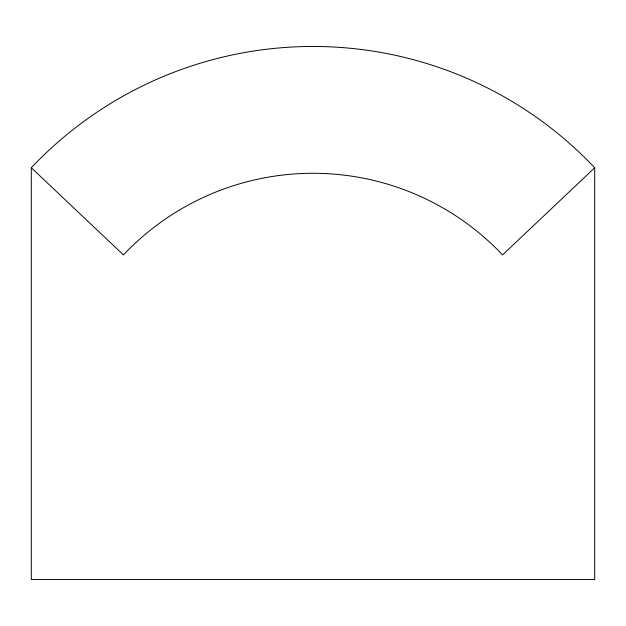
<?xml version="1.0" encoding="UTF-8"?>
<svg xmlns="http://www.w3.org/2000/svg" width="626" height="626" viewBox="0 0 626 626"><rect width="100%" height="100%" fill="white"/><g stroke="black" fill="none" stroke-linecap="round" stroke-linejoin="round"><path stroke-width="0.94" d="M594.7 167.752L502.576 254.907A260.964 260.964 0 0 0 123.424 254.907L31.3 167.752L31.3 579.535L594.7 579.535L594.7 167.752A387.776 387.776 0 0 0 31.3 167.752"/></g></svg>
